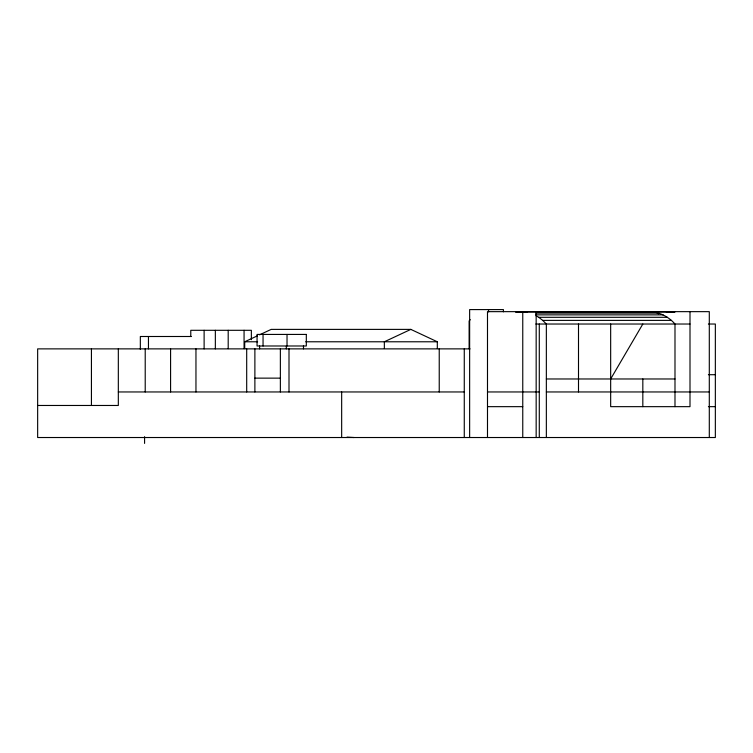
<?xml version="1.0" encoding="UTF-8"?>
<svg xmlns="http://www.w3.org/2000/svg" width="753" height="753" viewBox="0 0 753 753"><rect width="100%" height="100%" fill="white"/><g stroke="black" fill="none" stroke-linecap="round" stroke-linejoin="round"><path stroke-width="1.13" d="M610.664 378.975L642.827 324.025M470.267 319.63L469.119 320.938L469.119 348.874M244.706 348.526L244.706 341.777L257.413 335.829M259.531 334.84L271.184 329.39L410.837 329.39L437.314 341.777L437.314 348.526M410.837 329.39L384.35 341.777L384.35 348.526M519.071 312.015L527.26 312.015M619.841 312.015L628.03 312.015M565.559 312.015L574.219 312.015M666.339 312.015L674.989 312.015L515.654 312.006L525.199 312.006M644.304 312.006C655.778 310.227 667.516 315.347 674.989 324.025L674.989 406.658M535.731 313.088L658.536 313.088M535.59 314.867L663.073 314.867M536.145 315.836L538.724 317.305L667.374 317.305M538.724 317.305L542.715 320.383L671.365 320.383M535.835 324.025L690.002 324.025M708.394 324.025L715.35 324.025L715.35 437.521L37.65 437.521L37.65 348.874L470.06 348.874M191.271 336.497L140.34 336.497L140.34 349.43M244.706 341.777L257.611 341.777M305.727 341.777L437.314 341.777M708.404 374.702L715.35 374.702M254.881 378.138L280.37 378.138M546.349 378.975L674.989 378.975M118.325 391.955L464.272 391.955M487.492 391.955L539.289 391.955M546.349 391.955L709.298 391.955M37.65 405.472L118.325 405.472L118.325 348.874M487.492 406.658L522.761 406.658M708.404 406.658L715.35 406.658M347.029 437.126L354.051 437.521M542.715 320.383L546.349 324.025L546.349 437.521M709.298 437.521L709.298 311.648L487.492 311.648L487.492 437.521M690.002 311.648L690.002 406.658L610.664 406.658L610.664 324.025M658.263 311.648L658.263 313.897M642.827 378.975L642.827 406.658M578.502 324.025L578.502 391.955M539.289 324.025L539.289 437.521M536.164 311.648L536.164 437.521M522.761 311.648L522.761 437.521M503.418 311.808L503.418 309.587L469.637 309.587L469.637 437.521M488.537 309.587L488.537 311.902M464.272 348.874L464.272 437.521M439.234 348.874L439.234 391.955M341.664 391.955L341.664 437.521M303.487 345.985L303.487 348.874M289.001 348.874L289.001 391.955M287.025 334.426L287.025 345.985M286.338 345.985L286.338 348.874M280.37 348.874L280.37 391.955M263.051 334.426L263.051 345.985M259.578 345.985L259.578 348.874M254.881 348.874L254.881 391.955M251.361 339.688L251.361 330.303L190.773 330.303L190.773 336.497M246.692 348.874L246.692 391.955M244.066 330.303L244.066 348.648M228.197 330.303L228.197 348.648M215.349 330.303L215.349 348.874M204.119 330.303L204.119 348.874M195.959 348.874L195.959 391.955M170.583 348.874L170.583 391.955M148.454 336.497L148.454 348.874M145.216 348.874L145.216 391.955M144.576 436.693L144.576 443.413M91.433 348.874L91.433 405.472M306.32 334.426L257.055 334.426L257.055 345.985L306.32 345.985L306.32 334.426"/></g></svg>
